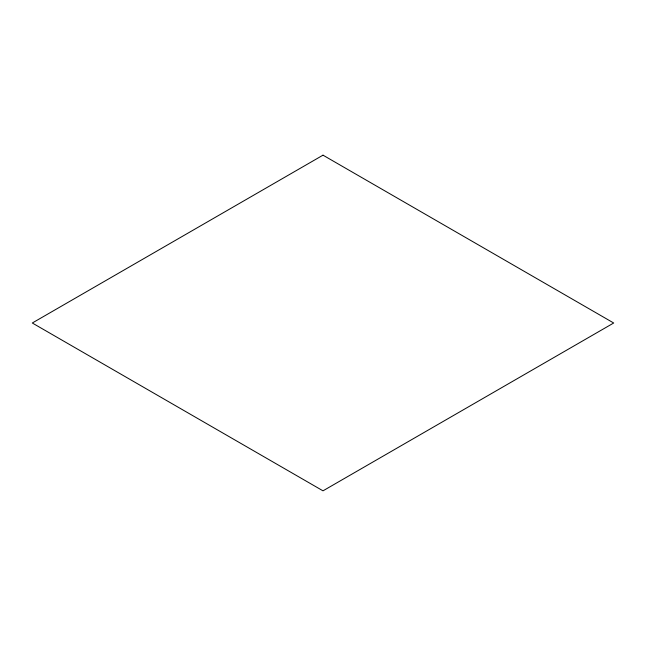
<?xml version="1.0" encoding="UTF-8"?>
<svg xmlns="http://www.w3.org/2000/svg" width="646" height="646" viewBox="0 0 646 646"><rect width="100%" height="100%" fill="white"/><g stroke="black" fill="none" stroke-linecap="round" stroke-linejoin="round"><path stroke-width="0.97" d="M323 155.169L32.3 323L323 490.831L613.7 323L323 155.169"/></g></svg>
